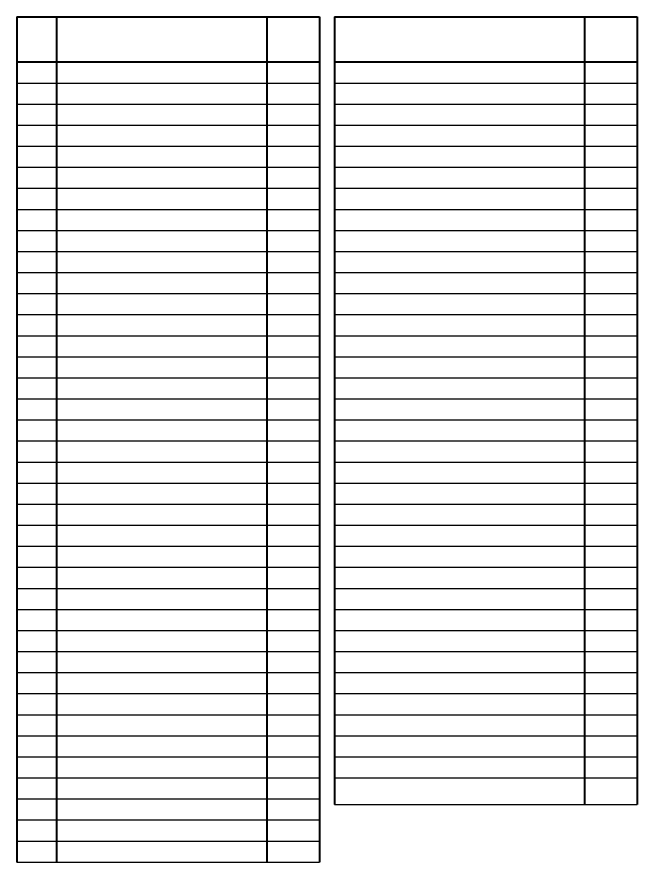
# Model space of a CAD drawing. Header units: metres. Extents: x 0 to 126, y 0 to 57.
# Drawn here: x 101.37 to 124.94, y 24.58 to 56.69 of the extents above; entities that cross this region are included whole.
import ezdxf

# ---------------------------------------------------------------- set-up
doc = ezdxf.new("R2010")
doc.units = ezdxf.units.M
doc.layers.add('размеры оси', color=163, linetype='Continuous')

msp = doc.modelspace()

# ---------------------------------------------------------------- linework, layer by layer
at = {"color": 0, "linetype": 'ByBlock', "lineweight": 40}
for p, q in [((101.372, 56.689), (112.872, 56.689)), ((101.372, 56.689), (101.372, 24.577)), ((102.872, 56.689), (102.872, 24.577)), ((110.872, 56.689), (110.872, 24.577)), ((112.872, 56.689), (112.872, 24.577)), ((113.44, 56.689), (124.94, 56.689)), ((113.44, 56.689), (113.44, 26.761)), ((122.94, 56.689), (122.94, 26.761)), ((124.94, 56.689), (124.94, 26.761)), ((101.372, 54.977), (112.872, 54.977)), ((113.44, 54.977), (124.94, 54.977))]:
    msp.add_line(p, q, dxfattribs=at)
at = {"color": 0, "linetype": 'ByBlock', "lineweight": -2}
for p, q in [((101.372, 54.177), (112.872, 54.177)), ((113.44, 54.177), (124.94, 54.177)), ((101.372, 53.377), (112.872, 53.377)), ((113.44, 53.377), (124.94, 53.377)), ((101.372, 52.577), (112.872, 52.577)), ((113.44, 52.577), (124.94, 52.577)), ((101.372, 51.777), (112.872, 51.777)), ((113.44, 51.777), (124.94, 51.777)), ((101.372, 50.977), (112.872, 50.977)), ((113.44, 50.977), (124.94, 50.977)), ((101.372, 50.177), (112.872, 50.177)), ((113.44, 50.177), (124.94, 50.177)), ((101.372, 49.377), (112.872, 49.377)), ((113.44, 49.377), (124.94, 49.377)), ((101.372, 48.577), (112.872, 48.577)), ((113.44, 48.577), (124.94, 48.577)), ((101.372, 47.777), (112.872, 47.777)), ((113.44, 47.777), (124.94, 47.777)), ((101.372, 46.977), (112.872, 46.977)), ((113.44, 46.977), (124.94, 46.977)), ((101.372, 46.177), (112.872, 46.177)), ((113.44, 46.177), (124.94, 46.177)), ((101.372, 45.377), (112.872, 45.377)), ((113.44, 45.377), (124.94, 45.377)), ((101.372, 44.577), (112.872, 44.577)), ((113.44, 44.577), (124.94, 44.577)), ((101.372, 43.777), (112.872, 43.777)), ((113.44, 43.777), (124.94, 43.777)), ((101.372, 42.977), (112.872, 42.977)), ((113.44, 42.977), (124.94, 42.977)), ((101.372, 42.177), (112.872, 42.177)), ((113.44, 42.177), (124.94, 42.177)), ((101.372, 41.377), (112.872, 41.377)), ((113.44, 41.377), (124.94, 41.377)), ((101.372, 40.577), (112.872, 40.577)), ((113.44, 40.577), (124.94, 40.577)), ((101.372, 39.777), (112.872, 39.777)), ((113.44, 39.777), (124.94, 39.777)), ((101.372, 38.977), (112.872, 38.977)), ((113.44, 38.977), (124.94, 38.977)), ((101.372, 38.177), (112.872, 38.177)), ((113.44, 38.177), (124.94, 38.177)), ((101.372, 37.377), (112.872, 37.377)), ((113.44, 37.377), (124.94, 37.377)), ((101.372, 36.577), (112.872, 36.577)), ((113.44, 36.577), (124.94, 36.577)), ((101.372, 35.777), (112.872, 35.777)), ((113.44, 35.777), (124.94, 35.777)), ((101.372, 34.977), (112.872, 34.977)), ((113.44, 34.977), (124.94, 34.977)), ((101.372, 34.177), (112.872, 34.177)), ((113.44, 34.177), (124.94, 34.177)), ((101.372, 33.377), (112.872, 33.377)), ((113.44, 33.377), (124.94, 33.377)), ((101.372, 32.577), (112.872, 32.577)), ((113.44, 32.577), (124.94, 32.577)), ((101.372, 31.777), (112.872, 31.777)), ((113.44, 31.777), (124.94, 31.777)), ((101.372, 30.977), (112.872, 30.977)), ((113.44, 30.977), (124.94, 30.977)), ((101.372, 30.177), (112.872, 30.177)), ((113.44, 30.177), (124.94, 30.177)), ((101.372, 29.377), (112.872, 29.377)), ((113.44, 29.377), (124.94, 29.377)), ((101.372, 28.577), (112.872, 28.577)), ((113.44, 28.577), (124.94, 28.577)), ((101.372, 27.777), (112.872, 27.777)), ((113.44, 27.777), (124.94, 27.777)), ((113.44, 27.777), (124.94, 27.777)), ((101.372, 26.977), (112.872, 26.977)), ((101.372, 26.177), (112.872, 26.177)), ((101.372, 25.377), (112.872, 25.377))]:
    msp.add_line(p, q, dxfattribs=at)
at = {"layer": 'размеры оси', "color": 7, "lineweight": 30}
for p, q in [((113.44, 26.761), (124.94, 26.761)), ((101.372, 24.577), (112.872, 24.577))]:
    msp.add_line(p, q, dxfattribs=at)

doc.saveas('drawing.dxf')
